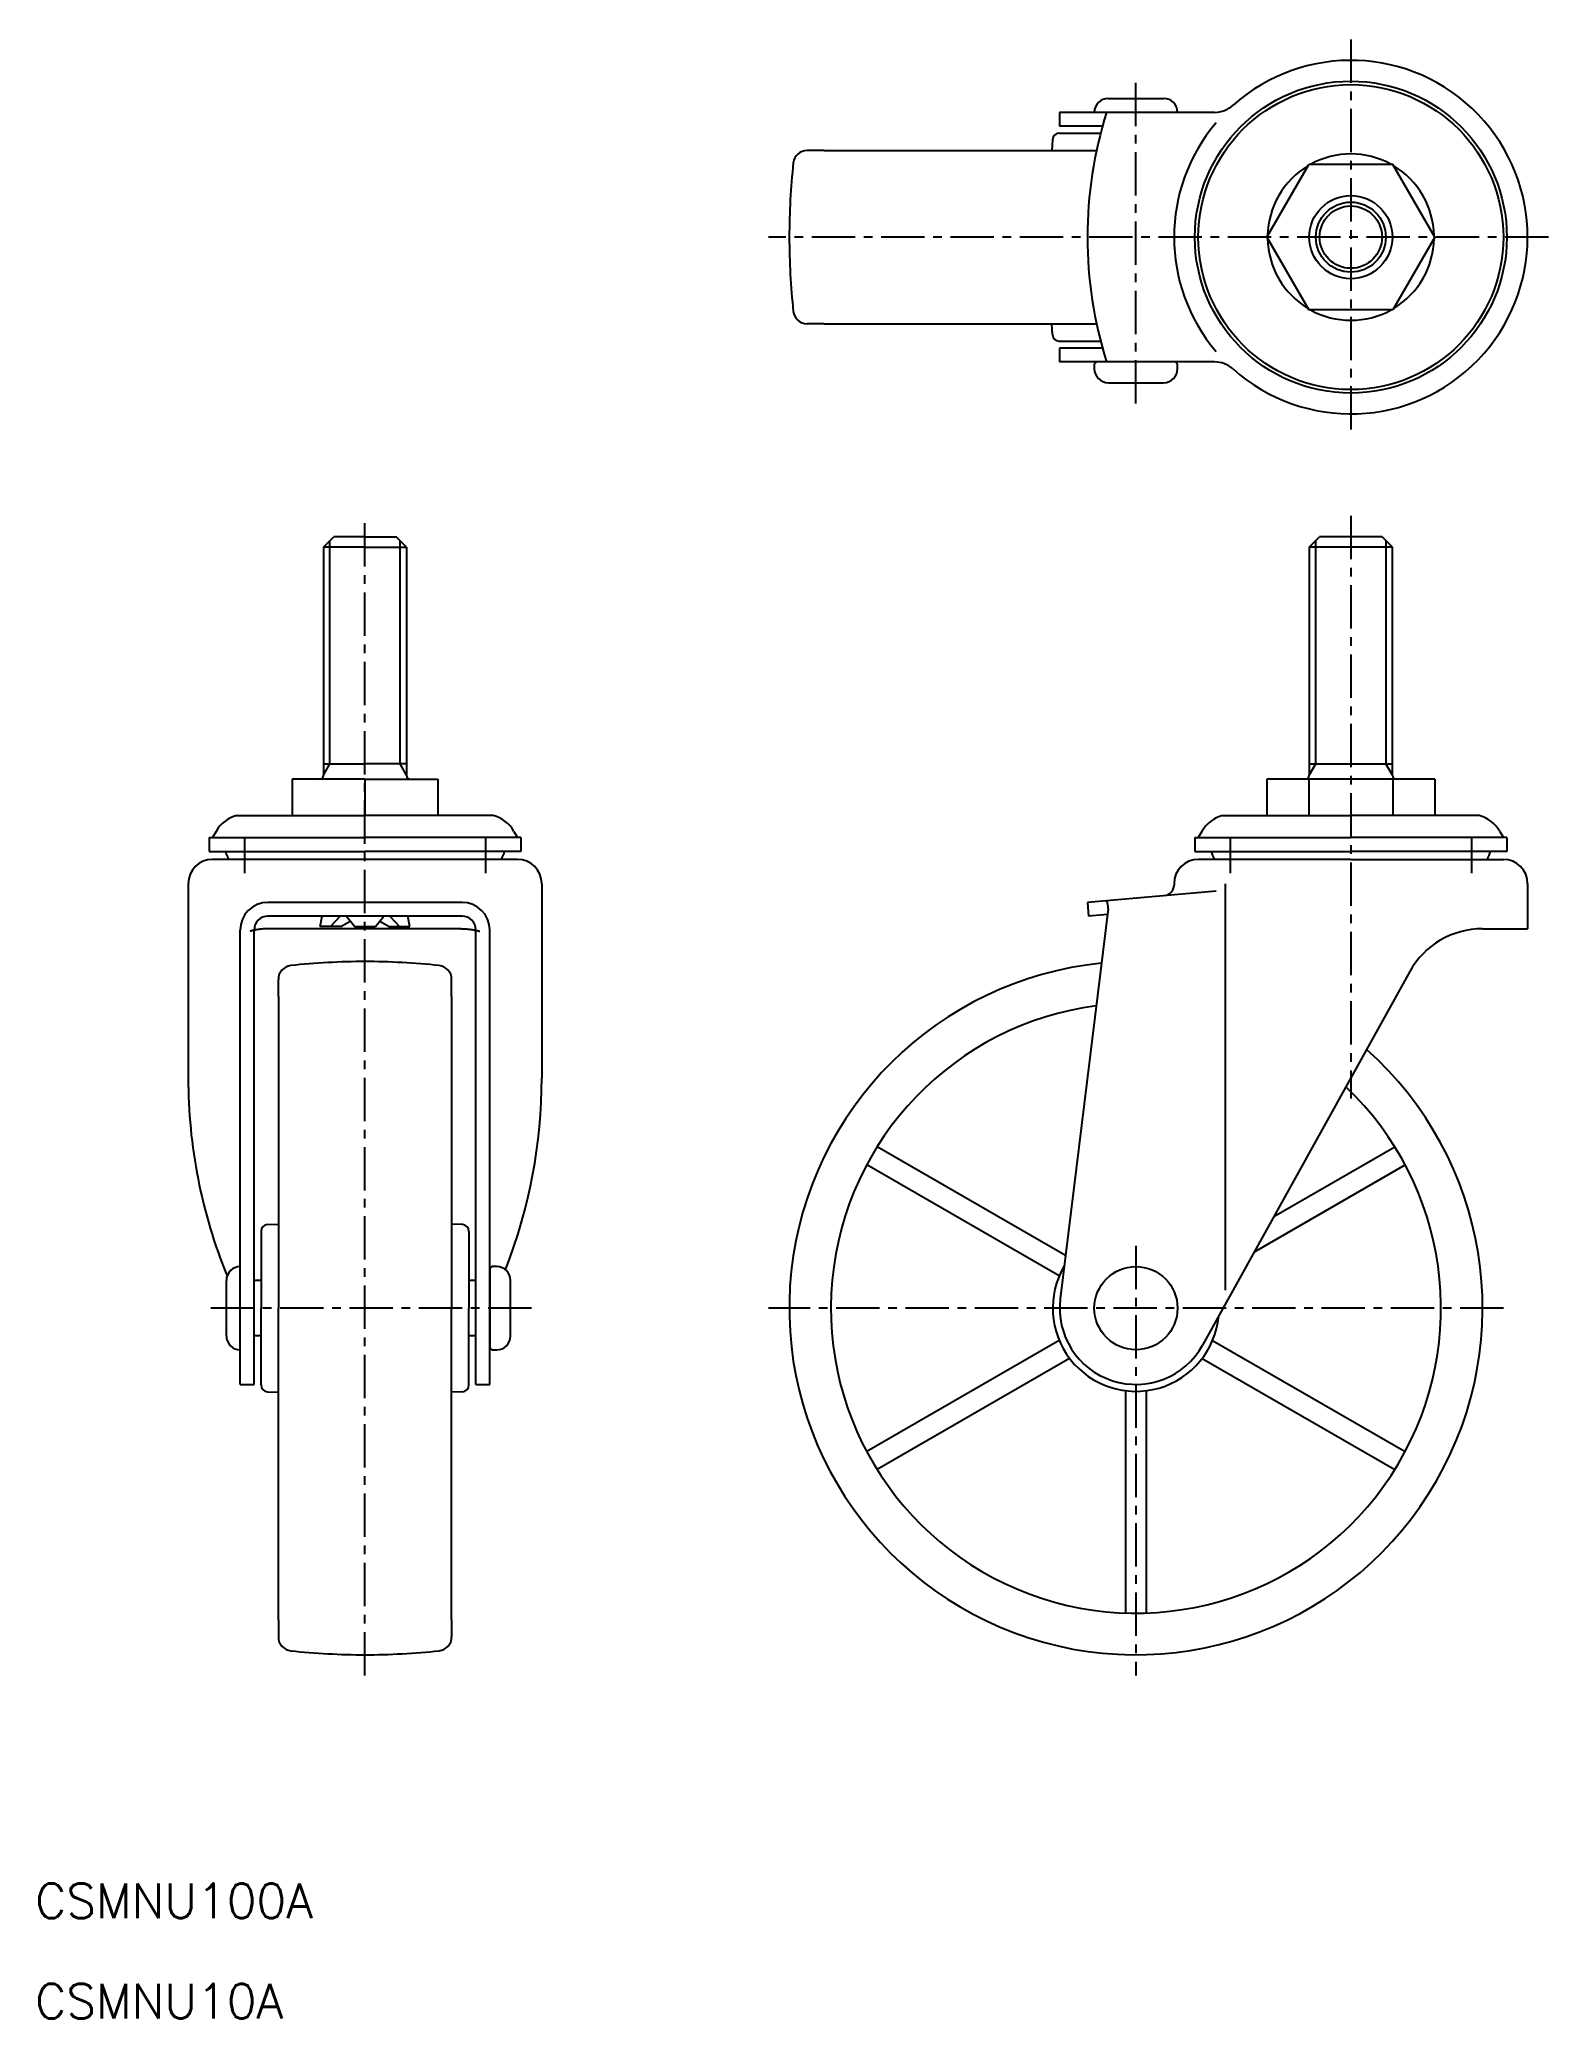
# Model space of a CAD drawing. Extents: x -3 to 215, y -15 to 270.
import ezdxf

# ---------------------------------------------------------------- set-up
doc = ezdxf.new("R2010")
doc.units = 0
doc.header["$LTSCALE"] = 5
doc.linetypes.add('CENTER', pattern=[2, 1.25, -0.25, 0.25, -0.25])
doc.layers.get('0').update_dxf_attribs({"linetype": 'CONTINUOUS'})
doc.layers.add('CENTER', color=1, linetype='CENTER')
doc.styles.get("Standard").update_dxf_attribs({"font": 'txt.shx'})

msp = doc.modelspace()

# ---------------------------------------------------------------- linework, layer by layer
at = {"color": 7, "linetype": 'CONTINUOUS'}
for p, q in [((151.332553, 261.620357), (159.332553, 261.620357)), ((144.332553, 259.620357), (144.332553, 257.620357)), ((166.679309, 259.620357), (144.332553, 259.620357)), ((150.505224, 257.620357), (144.332553, 257.620357)), ((110.383588, 254.120357), (107.896677, 254.120357)), ((110.383588, 254.120357), (149.64908, 254.120357)), ((143.282888, 255.672693), (143.201534, 254.120357)), ((144.281518, 256.620357), (150.237803, 256.620357)), ((174.2082, 241.620357), (180.270378, 252.120357)), ((192.394728, 252.120357), (180.270378, 252.120357)), ((198.456906, 241.620357), (192.394728, 252.120357)), ((174.2082, 241.620357), (180.270378, 231.120357)), ((198.456906, 241.620357), (192.394728, 231.120357)), ((110.383588, 229.120357), (107.896677, 229.120357)), ((110.383588, 229.120357), (149.64908, 229.120357)), ((143.282888, 227.568021), (143.201534, 229.120357)), ((192.394728, 231.120357), (180.270378, 231.120357)), ((144.281518, 226.620357), (150.237803, 226.620357)), ((144.332553, 225.620357), (144.332553, 223.620357)), ((150.505224, 225.620357), (144.332553, 225.620357)), ((166.679309, 223.620357), (144.332553, 223.620357)), ((149.332553, 223.220357), (149.332553, 222.620357)), ((160.932553, 223.620357), (149.732553, 223.620357)), ((161.332553, 222.620357), (161.332553, 223.220357)), ((151.332553, 220.620357), (159.332553, 220.620357)), ((38.130765, 196.900815), (39.630765, 198.400815)), ((44.130765, 198.400815), (39.630765, 198.400815)), ((44.130765, 198.400815), (48.630765, 198.400815)), ((50.130765, 196.900815), (48.630765, 198.400815)), ((180.332553, 196.900815), (181.832553, 198.400815)), ((190.832553, 198.400815), (181.832553, 198.400815)), ((192.332553, 196.900815), (190.832553, 198.400815)), ((44.130765, 196.900815), (38.130765, 196.900815)), ((38.130765, 196.900815), (38.130765, 164.000815)), ((44.130765, 196.900815), (50.130765, 196.900815)), ((50.130765, 196.900815), (50.130765, 164.000815)), ((192.332553, 196.900815), (180.332553, 196.900815)), ((180.332553, 196.900815), (180.332553, 164.000815)), ((192.332553, 164.000815), (192.332553, 196.900815)), ((38.130765, 165.646264), (44.130765, 165.646264)), ((50.130765, 165.646264), (44.130765, 165.646264)), ((180.332553, 165.646264), (192.332553, 165.646264)), ((33.630765, 163.400815), (33.630765, 158.200815)), ((44.130765, 163.400815), (33.630765, 163.400815)), ((44.130765, 163.400815), (44.130765, 158.200815)), ((44.130765, 163.400815), (54.630765, 163.400815)), ((54.630765, 163.400815), (54.630765, 158.200815)), ((54.630765, 163.400815), (54.630765, 158.200815)), ((174.2082, 163.400815), (174.2082, 158.200815)), ((198.456906, 163.400815), (174.2082, 163.400815)), ((180.270378, 163.400815), (180.270378, 158.200815)), ((192.394728, 163.400815), (192.394728, 158.200815)), ((198.456906, 163.400815), (198.456906, 158.200815)), ((25.630765, 158.200815), (44.130765, 158.200815)), ((62.630765, 158.200815), (44.130765, 158.200815)), ((167.832553, 158.200815), (186.332553, 158.200815)), ((204.832553, 158.200815), (186.332553, 158.200815)), ((21.630765, 155.000815), (21.630765, 153.000815)), ((21.630765, 155.000815), (44.130765, 155.000815)), ((22.640486, 155.883679), (22.130765, 155.000815)), ((66.630765, 155.000815), (44.130765, 155.000815)), ((65.621043, 155.883679), (66.130765, 155.000815)), ((66.630765, 155.000815), (66.630765, 153.000815)), ((163.832553, 155.000815), (163.832553, 153.000815)), ((163.832553, 155.000815), (186.332553, 155.000815)), ((164.842274, 155.883679), (164.332553, 155.000815)), ((208.832553, 155.000815), (186.332553, 155.000815)), ((207.822832, 155.883679), (208.332553, 155.000815)), ((208.832553, 155.000815), (208.832553, 153.000815)), ((21.630765, 153.000815), (44.130765, 153.000815)), ((66.130765, 151.844565), (22.130765, 151.844565)), ((66.630765, 153.000815), (44.130765, 153.000815)), ((163.832553, 153.000815), (186.332553, 153.000815)), ((186.332553, 151.844565), (164.332553, 151.844565)), ((208.832553, 153.000815), (186.332553, 153.000815)), ((186.332553, 151.844565), (208.332553, 151.844565)), ((18.630765, 148.344565), (18.630765, 120.340727)), ((58.130765, 145.650957), (30.130765, 145.650957)), ((69.630765, 148.344565), (69.630765, 120.340727)), ((166.890331, 147.274552), (148.332553, 145.650957)), ((148.332553, 145.650957), (148.506864, 143.658568)), ((160.832553, 148.344565), (160.832553, 148.119062)), ((168.270161, 89.692847), (168.270161, 148.344565)), ((211.832553, 148.344565), (211.832553, 141.844565)), ((58.130765, 143.658568), (30.130765, 143.658568)), ((37.683866, 142.175815), (37.964669, 143.658568)), ((40.532354, 143.658568), (39.175264, 142.175815)), ((40.666663, 142.175815), (42.007197, 142.949773)), ((42.639366, 142.175815), (41.428253, 143.658568)), ((45.622163, 142.175815), (46.833276, 143.658568)), ((46.254332, 142.949773), (47.594866, 142.175815)), ((47.729175, 143.658568), (49.086265, 142.175815)), ((50.577663, 142.175815), (50.29686, 143.658568)), ((151.321592, 144.698506), (144.414545, 88.445128)), ((151.223082, 143.896206), (148.506864, 143.658568)), ((26.130765, 76.104565), (26.130765, 141.650957)), ((28.130765, 76.104565), (28.130765, 141.658568)), ((57.980765, 141.844565), (30.280765, 141.844565)), ((40.666663, 142.175815), (37.683866, 142.175815)), ((42.639366, 142.175815), (45.622163, 142.175815)), ((47.594866, 142.175815), (50.577663, 142.175815)), ((60.130765, 76.104565), (60.130765, 141.658568)), ((62.130765, 76.104565), (62.130765, 141.650957)), ((205.320865, 141.844565), (211.832553, 141.844565)), ((31.630765, 132.05353), (31.630765, 134.540442)), ((56.630765, 132.05353), (56.630765, 134.540442)), ((194.825429, 135.662281), (164.95337, 81.771659)), ((31.630765, 132.05353), (31.630765, 87.104565)), ((56.630765, 132.05353), (56.630765, 87.104565)), ((145.182171, 94.696942), (117.999584, 110.390816)), ((175.240778, 100.330635), (192.665522, 110.390816)), ((144.271758, 91.758468), (116.499584, 107.792739)), ((172.416853, 95.23614), (194.165522, 107.792739)), ((29.130765, 98.155601), (29.130765, 87.104565)), ((30.078429, 99.15423), (31.630765, 99.235585)), ((58.1831, 99.15423), (56.630765, 99.235585)), ((59.130765, 98.155601), (59.130765, 87.104565)), ((62.130765, 92.704565), (62.130765, 81.504565)), ((63.130765, 93.104565), (62.530765, 93.104565)), ((24.130765, 83.104565), (24.130765, 91.104565)), ((29.130765, 91.104565), (28.130765, 91.104565)), ((60.130765, 91.104565), (59.130765, 91.104565)), ((65.130765, 83.104565), (65.130765, 91.104565)), ((29.130765, 76.05353), (29.130765, 87.104565)), ((31.630765, 42.155601), (31.630765, 87.104565)), ((56.630765, 42.155601), (56.630765, 87.104565)), ((59.130765, 76.05353), (59.130765, 87.104565)), ((29.130765, 83.104565), (28.130765, 83.104565)), ((60.130765, 83.104565), (59.130765, 83.104565)), ((62.530765, 81.104565), (63.130765, 81.104565)), ((144.271758, 82.450663), (116.499584, 66.416391)), ((166.393348, 82.450663), (194.165522, 66.416391)), ((145.771758, 79.852587), (117.999584, 63.818315)), ((164.893348, 79.852587), (192.665522, 63.818315)), ((26.130765, 76.104565), (28.130765, 76.104565)), ((30.078429, 75.0549), (31.630765, 74.973546)), ((58.1831, 75.0549), (56.630765, 74.973546)), ((60.130765, 76.104565), (62.130765, 76.104565)), ((153.832553, 75.198684), (153.832553, 43.130141)), ((156.832553, 75.198684), (156.832553, 43.130141)), ((31.630765, 42.155601), (31.630765, 39.668689)), ((56.630765, 42.155601), (56.630765, 39.668689))]:
    msp.add_line(p, q, dxfattribs=at)
at = {"color": 3, "linetype": 'CONTINUOUS'}
for p, q in [((39.080765, 165.646264), (39.080765, 197.850815)), ((49.180765, 165.646264), (49.180765, 197.850815)), ((181.282553, 165.646264), (181.282553, 197.850815)), ((191.382553, 197.850815), (191.382553, 165.646264)), ((38.130765, 164.000815), (39.080765, 165.646264)), ((50.130765, 164.000815), (49.180765, 165.646264)), ((180.332553, 164.000815), (181.282553, 165.646264)), ((192.332553, 164.000815), (191.382553, 165.646264))]:
    msp.add_line(p, q, dxfattribs=at)
at = {"color": 7, "linetype": 'CONTINUOUS'}
for points in [[(30.2808, 141.845, 0), (30.259, 141.845, 0), (30.2372, 141.844, 0), (30.2153, 141.844, 0), (30.1935, 141.844, 0), (30.1717, 141.844, 0), (30.1499, 141.844, 0), (30.1281, 141.843, 0), (30.1063, 141.843, 0), (30.0845, 141.843, 0), (30.0627, 141.842, 0), (30.0409, 141.842, 0), (30.0191, 141.841, 0), (29.9973, 141.841, 0), (29.9756, 141.84, 0), (29.9538, 141.839, 0), (29.932, 141.839, 0), (29.9102, 141.838, 0), (29.8884, 141.837, 0), (29.8666, 141.836, 0), (29.8449, 141.836, 0), (29.8231, 141.835, 0), (29.8013, 141.834, 0), (29.7795, 141.833, 0), (29.7578, 141.832, 0), (29.736, 141.83, 0), (29.7143, 141.829, 0), (29.6925, 141.828, 0), (29.6708, 141.827, 0), (29.649, 141.826, 0), (29.6273, 141.824, 0), (29.6056, 141.823, 0), (29.5838, 141.821, 0), (29.5621, 141.82, 0), (29.5404, 141.818, 0), (29.5187, 141.817, 0), (29.497, 141.815, 0), (29.4753, 141.814, 0), (29.4536, 141.812, 0), (29.4319, 141.81, 0), (29.4102, 141.808, 0), (29.3885, 141.807, 0), (29.3669, 141.805, 0), (29.3452, 141.803, 0), (29.3236, 141.801, 0), (29.3019, 141.799, 0), (29.2803, 141.797, 0), (29.2586, 141.795, 0), (29.237, 141.793, 0), (29.2154, 141.79, 0), (29.1938, 141.788, 0), (29.1722, 141.786, 0), (29.1506, 141.783, 0), (29.129, 141.781, 0), (29.1074, 141.779, 0), (29.0858, 141.776, 0), (29.0643, 141.774, 0), (29.0427, 141.771, 0), (29.0212, 141.769, 0), (28.9997, 141.766, 0), (28.9781, 141.763, 0), (28.9566, 141.761, 0), (28.9351, 141.758, 0), (28.9136, 141.755, 0), (28.8921, 141.752, 0), (28.8707, 141.749, 0), (28.8492, 141.746, 0), (28.8277, 141.743, 0), (28.8063, 141.74, 0), (28.7849, 141.737, 0), (28.7634, 141.734, 0), (28.742, 141.731, 0), (28.7206, 141.728, 0), (28.6992, 141.724, 0), (28.6779, 141.721, 0), (28.6565, 141.718, 0), (28.6351, 141.714, 0), (28.6138, 141.711, 0), (28.5925, 141.707, 0), (28.5712, 141.704, 0), (28.5499, 141.7, 0), (28.5286, 141.697, 0), (28.5073, 141.693, 0), (28.486, 141.689, 0), (28.4648, 141.686, 0), (28.4435, 141.682, 0), (28.4223, 141.678, 0), (28.4011, 141.674, 0), (28.3799, 141.67, 0), (28.3587, 141.666, 0), (28.3375, 141.662, 0), (28.3164, 141.658, 0), (28.2952, 141.654, 0), (28.2741, 141.65, 0), (28.253, 141.646, 0), (28.2319, 141.641, 0), (28.2108, 141.637, 0), (28.1898, 141.633, 0), (28.1687, 141.629, 0), (28.1477, 141.624, 0), (28.1267, 141.62, 0), (28.1056, 141.615, 0), (28.0847, 141.611, 0), (28.0637, 141.606, 0), (28.0427, 141.601, 0), (28.0218, 141.597, 0), (28.0009, 141.592, 0), (27.98, 141.587, 0), (27.9591, 141.583, 0), (27.9382, 141.578, 0), (27.9173, 141.573, 0), (27.8965, 141.568, 0), (27.8757, 141.563, 0), (27.8549, 141.558, 0), (27.8341, 141.553, 0), (27.8133, 141.548, 0), (27.7926, 141.543, 0), (27.7718, 141.537, 0), (27.7511, 141.532, 0), (27.7304, 141.527, 0), (27.7098, 141.522, 0), (27.6891, 141.516, 0), (27.6685, 141.511, 0), (27.6478, 141.505, 0), (27.6272, 141.5, 0), (27.6067, 141.494, 0), (27.5861, 141.489, 0), (27.5656, 141.483, 0), (27.545, 141.478, 0)], [(57.9808, 141.845, 0), (58.0026, 141.845, 0), (58.0244, 141.844, 0), (58.0462, 141.844, 0), (58.068, 141.844, 0), (58.0898, 141.844, 0), (58.1116, 141.844, 0), (58.1334, 141.843, 0), (58.1552, 141.843, 0), (58.177, 141.843, 0), (58.1988, 141.842, 0), (58.2206, 141.842, 0), (58.2424, 141.841, 0), (58.2642, 141.841, 0), (58.286, 141.84, 0), (58.3078, 141.839, 0), (58.3296, 141.839, 0), (58.3513, 141.838, 0), (58.3731, 141.837, 0), (58.3949, 141.836, 0), (58.4167, 141.836, 0), (58.4384, 141.835, 0), (58.4602, 141.834, 0), (58.482, 141.833, 0), (58.5037, 141.832, 0), (58.5255, 141.83, 0), (58.5473, 141.829, 0), (58.569, 141.828, 0), (58.5908, 141.827, 0), (58.6125, 141.826, 0), (58.6342, 141.824, 0), (58.656, 141.823, 0), (58.6777, 141.821, 0), (58.6994, 141.82, 0), (58.7211, 141.818, 0), (58.7428, 141.817, 0), (58.7645, 141.815, 0), (58.7862, 141.814, 0), (58.8079, 141.812, 0), (58.8296, 141.81, 0), (58.8513, 141.808, 0), (58.873, 141.807, 0), (58.8947, 141.805, 0), (58.9163, 141.803, 0), (58.938, 141.801, 0), (58.9596, 141.799, 0), (58.9813, 141.797, 0), (59.0029, 141.795, 0), (59.0245, 141.793, 0), (59.0461, 141.79, 0), (59.0678, 141.788, 0), (59.0894, 141.786, 0), (59.1109, 141.783, 0), (59.1325, 141.781, 0), (59.1541, 141.779, 0), (59.1757, 141.776, 0), (59.1972, 141.774, 0), (59.2188, 141.771, 0), (59.2403, 141.769, 0), (59.2619, 141.766, 0), (59.2834, 141.763, 0), (59.3049, 141.761, 0), (59.3264, 141.758, 0), (59.3479, 141.755, 0), (59.3694, 141.752, 0), (59.3909, 141.749, 0), (59.4123, 141.746, 0), (59.4338, 141.743, 0), (59.4552, 141.74, 0), (59.4767, 141.737, 0), (59.4981, 141.734, 0), (59.5195, 141.731, 0), (59.5409, 141.728, 0), (59.5623, 141.724, 0), (59.5837, 141.721, 0), (59.605, 141.718, 0), (59.6264, 141.714, 0), (59.6477, 141.711, 0), (59.669, 141.707, 0), (59.6904, 141.704, 0), (59.7117, 141.7, 0), (59.733, 141.697, 0), (59.7542, 141.693, 0), (59.7755, 141.689, 0), (59.7968, 141.686, 0), (59.818, 141.682, 0), (59.8392, 141.678, 0), (59.8604, 141.674, 0), (59.8816, 141.67, 0), (59.9028, 141.666, 0), (59.924, 141.662, 0), (59.9451, 141.658, 0), (59.9663, 141.654, 0), (59.9874, 141.65, 0), (60.0085, 141.646, 0), (60.0296, 141.641, 0), (60.0507, 141.637, 0), (60.0718, 141.633, 0), (60.0928, 141.629, 0), (60.1139, 141.624, 0), (60.1349, 141.62, 0), (60.1559, 141.615, 0), (60.1769, 141.611, 0), (60.1978, 141.606, 0), (60.2188, 141.601, 0), (60.2397, 141.597, 0), (60.2607, 141.592, 0), (60.2816, 141.587, 0), (60.3025, 141.583, 0), (60.3233, 141.578, 0), (60.3442, 141.573, 0), (60.365, 141.568, 0), (60.3859, 141.563, 0), (60.4067, 141.558, 0), (60.4274, 141.553, 0), (60.4482, 141.548, 0), (60.469, 141.543, 0), (60.4897, 141.537, 0), (60.5104, 141.532, 0), (60.5311, 141.527, 0), (60.5518, 141.522, 0), (60.5724, 141.516, 0), (60.5931, 141.511, 0), (60.6137, 141.505, 0), (60.6343, 141.5, 0), (60.6549, 141.494, 0), (60.6754, 141.489, 0), (60.696, 141.483, 0), (60.7165, 141.478, 0)]]:
    msp.add_polyline3d(points, dxfattribs=at)
for centre, radius in [((186.332553, 241.620357), 22.5), ((186.332553, 241.620357), 22), ((186.332553, 241.620357), 6), ((186.332553, 241.620357), 4.5), ((155.332553, 87.104565), 6)]:
    msp.add_circle(centre, radius, dxfattribs=at)
at = {"color": 3, "linetype": 'CONTINUOUS'}
msp.add_circle((186.332553, 241.620357), 5.05, dxfattribs=at)
at = {"color": 7, "linetype": 'CONTINUOUS'}
for centre, radius, start, end in [((186.332553, 241.620357), 25.5, 228.224652, 131.775348), ((151.332553, 259.620357), 2, 90, 180), ((159.332553, 259.620357), 2, 0, 90), ((166.679309, 263.620357), 4, 270, 311.775348), ((208.332553, 241.620357), 60, 162.542397, 197.457603), ((186.332553, 241.620357), 25.5, 139.679785, 220.320215), ((107.896677, 252.120357), 2, 90, 173.84936), ((144.281518, 255.620357), 1, 90, 177), ((205.332553, 241.620357), 100, 173.84936, 180), ((186.332553, 241.620357), 12, 121.044953, 178.955047), ((186.332553, 241.620357), 12, 61.044976, 118.955024), ((186.332553, 241.620357), 12, 1.044953, 58.955047), ((205.332553, 241.620357), 100, 180, 186.15064), ((186.332553, 241.620357), 12, 181.044953, 238.955047), ((186.332553, 241.620357), 12, 301.044953, 358.955047), ((107.896677, 231.120357), 2, 186.15064, 270), ((186.332553, 241.620357), 12, 241.044976, 298.955024), ((144.281518, 227.620357), 1, 183, 270), ((149.732553, 223.220357), 0.4, 90, 180), ((160.932553, 223.220357), 0.4, 0, 90), ((166.679309, 219.620357), 4, 48.224652, 90), ((151.332553, 222.620357), 2, 180, 270), ((159.332553, 222.620357), 2, 270, 0), ((37.530765, 164.000815), 0.6, 270, 0), ((50.730765, 164.000815), 0.6, 180, 270), ((179.732553, 164.000815), 0.6, 270, 0), ((192.932553, 164.000815), 0.6, 180, 270), ((26.970613, 153.383679), 5, 105.543486, 150), ((61.290916, 153.383679), 5, 30, 74.456514), ((169.172401, 153.383679), 5, 105.543486, 150), ((203.492705, 153.383679), 5, 30, 74.456514), ((22.130765, 148.344565), 3.5, 90, 180), ((26.730765, 153.52269), 2.778125, 190.827428, 217.160475), ((61.530765, 153.52269), 2.778125, 322.839525, 349.172572), ((66.130765, 148.344565), 3.5, 0, 90), ((164.332553, 148.344565), 3.5, 90, 180), ((168.932553, 153.52269), 2.778125, 190.827428, 217.160475), ((203.732553, 153.52269), 2.778125, 322.839525, 349.172572), ((208.332553, 148.344565), 3.5, 0, 90), ((30.130765, 141.650957), 4, 90, 180), ((58.130765, 141.650957), 4, 0, 90), ((149.336499, 144.942245), 2, 353, 28.375631), ((159.332553, 148.119062), 1.5, 275, 0), ((30.130765, 141.658568), 2, 90, 180), ((58.130765, 141.658568), 2, 0, 90), ((205.320865, 129.844565), 12, 90, 151), ((44.130765, 37.104565), 100, 90, 96.15064), ((44.130765, 37.104565), 100, 83.84936, 90), ((33.630765, 134.540442), 2, 96.15064, 180), ((54.630765, 134.540442), 2, 0, 83.84936), ((155.332553, 87.104565), 50, 95.709033, 48.290967), ((155.332553, 87.104565), 44, 97.477512, 46.522488), ((94.347042, 120.340727), 75.716277, 180, 202.186992), ((-6.085513, 120.340727), 75.716277, 338.555649, 0), ((30.130765, 98.155601), 1, 93, 180), ((58.130765, 98.155601), 1, 0, 87), ((26.130765, 91.104565), 2, 90, 180), ((62.530765, 92.704565), 0.4, 90, 180), ((63.130765, 91.104565), 2, 0, 90), ((155.332553, 87.104565), 12, 149.443536, 354.556464), ((155.332553, 87.104565), 11, 173, 331), ((26.130765, 83.104565), 2, 180, 270), ((63.130765, 83.104565), 2, 270, 0), ((62.530765, 81.504565), 0.4, 180, 270), ((30.130765, 76.05353), 1, 180, 267), ((58.130765, 76.05353), 1, 273, 0), ((33.630765, 39.668689), 2, 180, 263.84936), ((44.130765, 137.104565), 100, 263.84936, 270), ((44.130765, 137.104565), 100, 270, 276.15064), ((54.630765, 39.668689), 2, 276.15064, 0)]:
    msp.add_arc(centre, radius, start, end, dxfattribs=at)
at = {"layer": 'CENTER', "color": 1, "linetype": 'CENTER'}
for p, q in [((186.332553, 270.120357), (186.332553, 213.120357)), ((155.332553, 217.620357), (155.332553, 264.620357)), ((214.832553, 241.620357), (102.332553, 241.620357)), ((44.130765, 34.104565), (44.130765, 201.400815)), ((186.332553, 201.400815), (186.332553, 117.340727)), ((26.730765, 155.000815), (26.730765, 149.844565)), ((61.530765, 155.000815), (61.530765, 149.844565)), ((168.932553, 155.000815), (168.932553, 149.844565)), ((203.732553, 155.000815), (203.732553, 149.844565)), ((155.332553, 96.104565), (155.332553, 34.104565)), ((68.130765, 87.104565), (21.130765, 87.104565)), ((208.332553, 87.104565), (102.332553, 87.104565))]:
    msp.add_line(p, q, dxfattribs=at)

# ---------------------------------------------------------------- texts
for s, p in [('CSMNU100A', (-3.450876, -0.890712)), ('CSMNU10A', (-3.450876, -15.360827))]:
    msp.add_text(s, height=5).set_placement(p)

doc.saveas('drawing.dxf')
